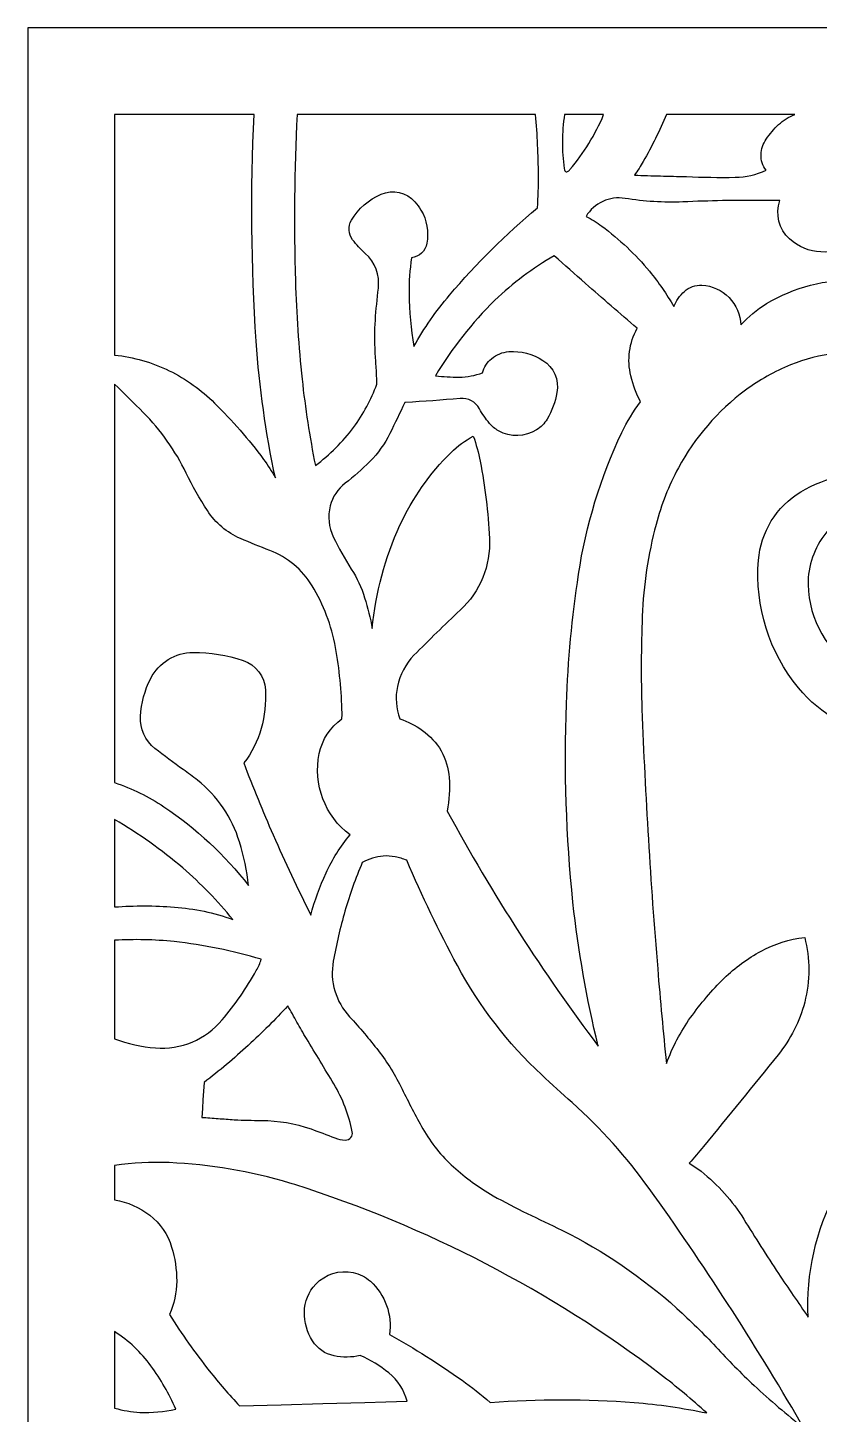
# Model space of a CAD drawing. Header units: centimetres. Extents: x -27 to -21.5, y -9 to 9.
# Drawn here: x -27 to -24.14, y 3.99 to 9 of the extents above; entities that cross this region are included whole.
import ezdxf

# ---------------------------------------------------------------- set-up
doc = ezdxf.new("R2010")
doc.units = ezdxf.units.CM
doc.header["$MEASUREMENT"] = 0
doc.layers.add('layer 1', color=7, linetype='Continuous')

msp = doc.modelspace()

# ---------------------------------------------------------------- linework, layer by layer
at = {"layer": 'layer 1', "color": 250}
for points, knots in [([(-26.99913, 9.00077), (-26.99913, 9.00077), (-21.45702, 9.00077), (-21.45702, 9.00077), (-21.45702, 9.00077), (-21.45702, 9.00077), (-21.45702, -9.00021), (-21.45702, -9.00021), (-21.45702, -9.00021), (-21.45702, -9.00021), (-26.99913, -9.00021), (-26.99913, -9.00021), (-26.99913, -9.00021), (-26.99913, -9.00021), (-26.99913, 9.00077), (-26.99913, 9.00077), (-26.99913, 9.00077), (-26.99913, 9.00077), (-26.99913, 9.00077), (-26.99913, 9.00077)], [0, 0, 0, 0, 0.1666667, 0.1666667, 0.1666667, 0.1666667, 0.3333333, 0.3333333, 0.3333333, 0.3333333, 0.5, 0.5, 0.5, 0.5, 0.6666667, 0.6666667, 0.6666667, 0.6666667, 1, 1, 1, 1]), ([(-26.68523, 7.81839), (-26.68523, 7.81839), (-26.68523, 8.68687), (-26.68523, 8.68687), (-26.68523, 8.68687), (-26.68523, 8.68687), (-26.18107, 8.68687), (-26.18107, 8.68687), (-26.18107, 8.68687), (-26.19463, 8.41402), (-26.19217, 8.14065), (-26.17369, 7.86809), (-26.17369, 7.86809), (-26.16244, 7.7021), (-26.13929, 7.53715), (-26.10441, 7.37447), (-26.10441, 7.37447), (-26.11709, 7.39782), (-26.13143, 7.42022), (-26.14732, 7.44151), (-26.14732, 7.44151), (-26.20109, 7.51357), (-26.26012, 7.58155), (-26.32393, 7.64491), (-26.32393, 7.64491), (-26.37185, 7.69249), (-26.42715, 7.73197), (-26.48773, 7.76181), (-26.48773, 7.76181), (-26.54994, 7.79161), (-26.61668, 7.81073), (-26.68523, 7.81839)], [0, 0, 0, 0, 0.1111111, 0.1111111, 0.1111111, 0.1111111, 0.2222222, 0.2222222, 0.2222222, 0.2222222, 0.3333333, 0.3333333, 0.3333333, 0.3333333, 0.4444444, 0.4444444, 0.4444444, 0.4444444, 0.5555556, 0.5555556, 0.5555556, 0.5555556, 0.6666667, 0.6666667, 0.6666667, 0.6666667, 0.7777778, 0.7777778, 0.7777778, 0.7777778, 1, 1, 1, 1]), ([(-26.0262, 8.68687), (-26.0262, 8.68687), (-25.16446, 8.68687), (-25.16446, 8.68687), (-25.16446, 8.68687), (-25.15817, 8.61402), (-25.15469, 8.54095), (-25.15405, 8.46782), (-25.15405, 8.46782), (-25.15392, 8.42853), (-25.15508, 8.38924), (-25.15752, 8.35002), (-25.15752, 8.35002), (-25.27197, 8.25397), (-25.37824, 8.14862), (-25.47528, 8.035), (-25.47528, 8.035), (-25.52435, 7.97755), (-25.56761, 7.91541), (-25.60446, 7.84946), (-25.60446, 7.84946), (-25.61516, 7.91231), (-25.62095, 7.97591), (-25.62179, 8.03967), (-25.62179, 8.03967), (-25.62196, 8.08305), (-25.61906, 8.1264), (-25.61312, 8.16937), (-25.61312, 8.16937), (-25.58505, 8.17284), (-25.56249, 8.1941), (-25.55741, 8.22192), (-25.55741, 8.22192), (-25.54984, 8.26328), (-25.55733, 8.30597), (-25.57853, 8.34227), (-25.57853, 8.34227), (-25.58474, 8.3529), (-25.59203, 8.36286), (-25.60028, 8.372), (-25.60028, 8.372), (-25.63112, 8.40613), (-25.68009, 8.41709), (-25.72251, 8.39929), (-25.72251, 8.39929), (-25.76759, 8.38038), (-25.8053, 8.34736), (-25.82998, 8.30516), (-25.82998, 8.30516), (-25.84293, 8.28299), (-25.84116, 8.25521), (-25.82548, 8.23488), (-25.82548, 8.23488), (-25.81174, 8.21708), (-25.79644, 8.20056), (-25.77972, 8.18553), (-25.77972, 8.18553), (-25.74449, 8.15384), (-25.72687, 8.10695), (-25.73248, 8.0599), (-25.73248, 8.0599), (-25.73705, 8.02159), (-25.74066, 7.98318), (-25.74331, 7.94469), (-25.74331, 7.94469), (-25.74597, 7.90617), (-25.74617, 7.86752), (-25.7439, 7.82898), (-25.7439, 7.82898), (-25.74276, 7.80967), (-25.74154, 7.79036), (-25.74023, 7.77106), (-25.74023, 7.77106), (-25.73893, 7.75176), (-25.73818, 7.73241), (-25.73798, 7.71307), (-25.73798, 7.71307), (-25.7586, 7.65739), (-25.7869, 7.60484), (-25.82202, 7.55697), (-25.82202, 7.55697), (-25.86137, 7.50472), (-25.90786, 7.45822), (-25.96012, 7.41888), (-25.96012, 7.41888), (-25.98055, 7.52221), (-25.99658, 7.62637), (-26.00816, 7.73106), (-26.00816, 7.73106), (-26.02031, 7.84883), (-26.02833, 7.96701), (-26.03218, 8.08535), (-26.03218, 8.08535), (-26.03791, 8.28585), (-26.03591, 8.48652), (-26.0262, 8.68687), (-26.0262, 8.68687), (-26.0262, 8.68687), (-26.0262, 8.68687), (-26.0262, 8.68687)], [0, 0, 0, 0, 0.0384615, 0.0384615, 0.0384615, 0.0384615, 0.0769231, 0.0769231, 0.0769231, 0.0769231, 0.1153846, 0.1153846, 0.1153846, 0.1153846, 0.1538462, 0.1538462, 0.1538462, 0.1538462, 0.1923077, 0.1923077, 0.1923077, 0.1923077, 0.2307692, 0.2307692, 0.2307692, 0.2307692, 0.2692308, 0.2692308, 0.2692308, 0.2692308, 0.3076923, 0.3076923, 0.3076923, 0.3076923, 0.3461538, 0.3461538, 0.3461538, 0.3461538, 0.3846154, 0.3846154, 0.3846154, 0.3846154, 0.4230769, 0.4230769, 0.4230769, 0.4230769, 0.4615385, 0.4615385, 0.4615385, 0.4615385, 0.5, 0.5, 0.5, 0.5, 0.5384615, 0.5384615, 0.5384615, 0.5384615, 0.5769231, 0.5769231, 0.5769231, 0.5769231, 0.6153846, 0.6153846, 0.6153846, 0.6153846, 0.6538462, 0.6538462, 0.6538462, 0.6538462, 0.6923077, 0.6923077, 0.6923077, 0.6923077, 0.7307692, 0.7307692, 0.7307692, 0.7307692, 0.7692308, 0.7692308, 0.7692308, 0.7692308, 0.8076923, 0.8076923, 0.8076923, 0.8076923, 0.8461538, 0.8461538, 0.8461538, 0.8461538, 0.8846154, 0.8846154, 0.8846154, 0.8846154, 0.9230769, 0.9230769, 0.9230769, 0.9230769, 1, 1, 1, 1]), ([(-25.06008, 8.68687), (-25.06008, 8.68687), (-24.91866, 8.68687), (-24.91866, 8.68687), (-24.91866, 8.68687), (-24.94877, 8.61479), (-24.98991, 8.54781), (-25.04057, 8.48834), (-25.04057, 8.48834), (-25.04306, 8.48543), (-25.04603, 8.48296), (-25.04935, 8.48104), (-25.04935, 8.48104), (-25.05091, 8.48013), (-25.05277, 8.47991), (-25.05449, 8.48044), (-25.05449, 8.48044), (-25.05622, 8.48097), (-25.05765, 8.48219), (-25.05844, 8.48382), (-25.05844, 8.48382), (-25.05971, 8.48642), (-25.06056, 8.48922), (-25.06097, 8.49209), (-25.06097, 8.49209), (-25.07023, 8.5567), (-25.06993, 8.62235), (-25.06008, 8.68687)], [0, 0, 0, 0, 0.125, 0.125, 0.125, 0.125, 0.25, 0.25, 0.25, 0.25, 0.375, 0.375, 0.375, 0.375, 0.5, 0.5, 0.5, 0.5, 0.625, 0.625, 0.625, 0.625, 0.75, 0.75, 0.75, 0.75, 1, 1, 1, 1]), ([(-22.66754, 8.68687), (-22.66754, 8.68687), (-22.26974, 8.68687), (-22.26974, 8.68687), (-22.26974, 8.68687), (-22.27521, 8.67559), (-22.28093, 8.66444), (-22.28688, 8.6534), (-22.28688, 8.6534), (-22.34476, 8.54613), (-22.40721, 8.44136), (-22.47405, 8.33942), (-22.47405, 8.33942), (-22.50594, 8.29077), (-22.54611, 8.24806), (-22.59271, 8.21324), (-22.59271, 8.21324), (-22.60886, 8.20117), (-22.62648, 8.19122), (-22.64515, 8.18362), (-22.64515, 8.18362), (-22.69046, 8.19727), (-22.73815, 8.20097), (-22.78502, 8.19446), (-22.78502, 8.19446), (-22.83458, 8.18758), (-22.87685, 8.15524), (-22.89642, 8.1092), (-22.89642, 8.1092), (-22.9307, 8.02857), (-22.92809, 7.93707), (-22.88922, 7.85855), (-22.88922, 7.85855), (-22.86948, 7.81869), (-22.83621, 7.78719), (-22.79532, 7.76969), (-22.79532, 7.76969), (-22.75134, 7.75084), (-22.70257, 7.74631), (-22.65588, 7.75675), (-22.65588, 7.75675), (-22.63889, 7.76054), (-22.62222, 7.76565), (-22.60603, 7.77203), (-22.60603, 7.77203), (-22.55388, 7.79257), (-22.52022, 7.84353), (-22.52189, 7.89955), (-22.52189, 7.89955), (-22.52288, 7.93353), (-22.52382, 7.96751), (-22.52468, 8.00149), (-22.52468, 8.00149), (-22.52527, 8.02442), (-22.52754, 8.04727), (-22.53146, 8.06987), (-22.53146, 8.06987), (-22.47249, 8.14973), (-22.41025, 8.22714), (-22.34491, 8.30188), (-22.34491, 8.30188), (-22.31714, 8.33316), (-22.28832, 8.36351), (-22.25851, 8.39286), (-22.25851, 8.39286), (-22.29677, 8.29927), (-22.32939, 8.20349), (-22.35621, 8.10601), (-22.35621, 8.10601), (-22.38311, 8.00822), (-22.39757, 7.90745), (-22.39924, 7.80604), (-22.39924, 7.80604), (-22.39967, 7.7802), (-22.39824, 7.75436), (-22.39497, 7.72872), (-22.39497, 7.72872), (-22.43633, 7.71342), (-22.47213, 7.68609), (-22.49778, 7.65023), (-22.49778, 7.65023), (-22.5235, 7.61427), (-22.53712, 7.57109), (-22.53667, 7.52687), (-22.53667, 7.52687), (-22.5361, 7.47065), (-22.51703, 7.41622), (-22.48237, 7.37195), (-22.48237, 7.37195), (-22.44675, 7.32647), (-22.39188, 7.30036), (-22.33412, 7.30145), (-22.33412, 7.30145), (-22.29868, 7.30211), (-22.26372, 7.30971), (-22.23121, 7.32383), (-22.23121, 7.32383), (-22.18499, 7.3446), (-22.14671, 7.37968), (-22.12203, 7.42393), (-22.12203, 7.42393), (-22.09126, 7.47904), (-22.07991, 7.54286), (-22.08983, 7.60519), (-22.08983, 7.60519), (-22.09784, 7.65547), (-22.13947, 7.69352), (-22.19027, 7.69688), (-22.19027, 7.69688), (-22.20506, 7.71267), (-22.21692, 7.73099), (-22.22526, 7.75096), (-22.22526, 7.75096), (-22.25134, 7.81331), (-22.25859, 7.88196), (-22.24615, 7.94839), (-22.24615, 7.94839), (-22.23645, 8.0002), (-22.22712, 8.05207), (-22.21815, 8.104), (-22.21815, 8.104), (-22.20919, 8.15594), (-22.20076, 8.20797), (-22.19287, 8.26008), (-22.19287, 8.26008), (-22.1872, 8.29751), (-22.18004, 8.3347), (-22.1714, 8.37156), (-22.1714, 8.37156), (-22.16275, 8.40848), (-22.15079, 8.44455), (-22.13568, 8.47932), (-22.13568, 8.47932), (-22.11474, 8.38372), (-22.0935, 8.28819), (-22.07194, 8.19273), (-22.07194, 8.19273), (-22.0485, 8.08876), (-22.02471, 7.98486), (-22.00058, 7.88105), (-22.00058, 7.88105), (-22.02549, 7.86528), (-22.04236, 7.83953), (-22.04685, 7.81039), (-22.04685, 7.81039), (-22.05461, 7.75997), (-22.04392, 7.70848), (-22.01671, 7.66533), (-22.01671, 7.66533), (-22.00518, 7.64704), (-21.99124, 7.6304), (-21.97526, 7.61584), (-21.97526, 7.61584), (-21.93541, 7.57956), (-21.87756, 7.57117), (-21.82908, 7.5947), (-21.82908, 7.5947), (-21.80808, 7.60489), (-21.78853, 7.6178), (-21.77091, 7.6331), (-21.77091, 7.6331), (-21.77091, 7.6331), (-21.77091, 7.35682), (-21.77091, 7.35682), (-21.77091, 7.35682), (-21.84841, 7.34194), (-21.924, 7.31848), (-21.9963, 7.28686), (-21.9963, 7.28686), (-22.13231, 7.22737), (-22.25922, 7.14903), (-22.37334, 7.0541), (-22.37334, 7.0541), (-22.45958, 6.98235), (-22.54086, 6.90485), (-22.61663, 6.82213), (-22.61663, 6.82213), (-22.68476, 6.74776), (-22.74792, 6.66902), (-22.80575, 6.58639), (-22.80575, 6.58639), (-22.92615, 6.40975), (-23.01637, 6.21441), (-23.07276, 6.00821), (-23.07276, 6.00821), (-23.12885, 5.80314), (-23.1691, 5.59409), (-23.19317, 5.38285), (-23.19317, 5.38285), (-23.22332, 5.11828), (-23.23604, 4.85206), (-23.23123, 4.58582), (-23.23123, 4.58582), (-23.22651, 4.32422), (-23.21871, 4.06268), (-23.20784, 3.80127), (-23.20784, 3.80127), (-23.20008, 3.61455), (-23.19677, 3.42766), (-23.19789, 3.24078), (-23.19789, 3.24078), (-23.19902, 3.05375), (-23.21197, 2.86696), (-23.23664, 2.68155), (-23.23664, 2.68155), (-23.28391, 2.3437), (-23.37218, 2.01278), (-23.49945, 1.69626), (-23.49945, 1.69626), (-23.49065, 1.81768), (-23.48887, 1.93948), (-23.49415, 2.06109), (-23.49415, 2.06109), (-23.50797, 2.38008), (-23.54855, 2.6973), (-23.61549, 3.00949), (-23.61549, 3.00949), (-23.67005, 3.26401), (-23.75412, 3.51124), (-23.86603, 3.74626), (-23.86603, 3.74626), (-23.91156, 3.84188), (-23.96583, 3.93306), (-24.02817, 4.01867), (-24.02817, 4.01867), (-23.96562, 4.08578), (-23.9131, 4.16154), (-23.87222, 4.24367), (-23.87222, 4.24367), (-23.78625, 4.41642), (-23.73484, 4.60421), (-23.72087, 4.79667), (-23.72087, 4.79667), (-23.71001, 4.94631), (-23.71173, 5.09658), (-23.72602, 5.24594), (-23.72602, 5.24594), (-23.86739, 5.11594), (-23.98616, 4.96343), (-24.07758, 4.79453), (-24.07758, 4.79453), (-24.15258, 4.65594), (-24.18791, 4.49943), (-24.17969, 4.34205), (-24.17969, 4.34205), (-24.19745, 4.36848), (-24.21539, 4.39479), (-24.23349, 4.42099), (-24.23349, 4.42099), (-24.25162, 4.44723), (-24.26952, 4.47362), (-24.28721, 4.50015), (-24.28721, 4.50015), (-24.32968, 4.5649), (-24.37134, 4.63018), (-24.41215, 4.69598), (-24.41215, 4.69598), (-24.45327, 4.76228), (-24.50552, 4.82097), (-24.56662, 4.86948), (-24.56662, 4.86948), (-24.5802, 4.88027), (-24.59461, 4.88998), (-24.60972, 4.89853), (-24.60972, 4.89853), (-24.59205, 4.91828), (-24.57481, 4.93841), (-24.558, 4.9589), (-24.558, 4.9589), (-24.4677, 5.06898), (-24.37786, 5.17943), (-24.28847, 5.29026), (-24.28847, 5.29026), (-24.24342, 5.34613), (-24.21067, 5.41085), (-24.19237, 5.48026), (-24.19237, 5.48026), (-24.17291, 5.55706), (-24.17291, 5.63746), (-24.19237, 5.71426), (-24.19237, 5.71426), (-24.24765, 5.70806), (-24.30121, 5.69127), (-24.35014, 5.6648), (-24.35014, 5.6648), (-24.39885, 5.63845), (-24.44365, 5.60546), (-24.48328, 5.56677), (-24.48328, 5.56677), (-24.528, 5.52312), (-24.56868, 5.47553), (-24.60484, 5.42455), (-24.60484, 5.42455), (-24.64109, 5.37346), (-24.67036, 5.31778), (-24.6919, 5.25895), (-24.6919, 5.25895), (-24.70361, 5.37266), (-24.71415, 5.48648), (-24.72352, 5.6004), (-24.72352, 5.6004), (-24.74933, 5.9129), (-24.76836, 6.22593), (-24.78059, 6.53924), (-24.78059, 6.53924), (-24.78387, 6.65107), (-24.78341, 6.76298), (-24.7792, 6.87477), (-24.7792, 6.87477), (-24.77499, 6.98687), (-24.7583, 7.09817), (-24.72946, 7.20658), (-24.72946, 7.20658), (-24.71062, 7.27742), (-24.68352, 7.34582), (-24.64874, 7.41035), (-24.64874, 7.41035), (-24.58932, 7.52052), (-24.5066, 7.61648), (-24.40639, 7.69149), (-24.40639, 7.69149), (-24.35607, 7.72851), (-24.30139, 7.75922), (-24.2436, 7.78292), (-24.2436, 7.78292), (-24.03227, 7.86968), (-23.78962, 7.82636), (-23.62116, 7.67207), (-23.62116, 7.67207), (-23.56304, 7.61719), (-23.518, 7.5499), (-23.48941, 7.47525), (-23.48941, 7.47525), (-23.4211, 7.29692), (-23.40553, 7.1026), (-23.44452, 6.91566), (-23.44452, 6.91566), (-23.46427, 6.82098), (-23.52271, 6.7388), (-23.60562, 6.68901), (-23.60562, 6.68901), (-23.6875, 6.63984), (-23.78407, 6.62088), (-23.87847, 6.6354), (-23.87847, 6.6354), (-23.92179, 6.64206), (-23.96349, 6.65685), (-24.00134, 6.67898), (-24.00134, 6.67898), (-24.1102, 6.74459), (-24.17767, 6.86172), (-24.17994, 6.98881), (-24.17994, 6.98881), (-24.18114, 7.05656), (-24.15839, 7.12261), (-24.11576, 7.17528), (-24.11576, 7.17528), (-24.07209, 7.22922), (-24.0054, 7.25932), (-23.93606, 7.25643), (-23.93606, 7.25643), (-23.86607, 7.25352), (-23.80241, 7.21486), (-23.76749, 7.15414), (-23.76749, 7.15414), (-23.74158, 7.10908), (-23.73003, 7.05716), (-23.73437, 7.00537), (-23.73437, 7.00537), (-23.73878, 6.95277), (-23.76385, 6.90403), (-23.80405, 6.86983), (-23.80405, 6.86983), (-23.82676, 6.8505), (-23.8599, 6.84961), (-23.88364, 6.86765), (-23.88364, 6.86765), (-23.90585, 6.88453), (-23.91923, 6.91058), (-23.92003, 6.93847), (-23.92003, 6.93847), (-23.92065, 6.96008), (-23.92082, 6.98169), (-23.92053, 7.00331), (-23.92053, 7.00331), (-23.92028, 7.02355), (-23.93625, 7.04026), (-23.95648, 7.04086), (-23.95648, 7.04086), (-23.98037, 7.0416), (-24.00428, 7.04167), (-24.02818, 7.04108), (-24.02818, 7.04108), (-24.0446, 7.04067), (-24.05797, 7.02778), (-24.05894, 7.01138), (-24.05894, 7.01138), (-24.06074, 6.98146), (-24.05905, 6.95145), (-24.05389, 6.92193), (-24.05389, 6.92193), (-24.04871, 6.89219), (-24.03745, 6.86385), (-24.02079, 6.83867), (-24.02079, 6.83867), (-23.99284, 6.79647), (-23.95327, 6.76329), (-23.90682, 6.74316), (-23.90682, 6.74316), (-23.85877, 6.72234), (-23.80375, 6.72545), (-23.75837, 6.7516), (-23.75837, 6.7516), (-23.65345, 6.81206), (-23.59305, 6.92769), (-23.60355, 7.04833), (-23.60355, 7.04833), (-23.61144, 7.1393), (-23.64745, 7.22551), (-23.70663, 7.29505), (-23.70663, 7.29505), (-23.75536, 7.3523), (-23.82459, 7.38807), (-23.89948, 7.39465), (-23.89948, 7.39465), (-24.00677, 7.40409), (-24.11423, 7.37932), (-24.20654, 7.32384), (-24.20654, 7.32384), (-24.29449, 7.27097), (-24.35148, 7.17897), (-24.35954, 7.07666), (-24.35954, 7.07666), (-24.37269, 6.90997), (-24.32086, 6.74476), (-24.21476, 6.61552), (-24.21476, 6.61552), (-24.13525, 6.51867), (-24.02175, 6.45598), (-23.89742, 6.44031), (-23.89742, 6.44031), (-23.74188, 6.42072), (-23.58454, 6.45704), (-23.45337, 6.54289), (-23.45337, 6.54289), (-23.33751, 6.61874), (-23.26163, 6.74229), (-23.2465, 6.87994), (-23.2465, 6.87994), (-23.22807, 7.04735), (-23.23081, 7.21637), (-23.25468, 7.38309), (-23.25468, 7.38309), (-23.26913, 7.48403), (-23.30094, 7.58167), (-23.34874, 7.67174), (-23.34874, 7.67174), (-23.42178, 7.80943), (-23.53345, 7.92269), (-23.67013, 7.99761), (-23.67013, 7.99761), (-23.77162, 8.05227), (-23.88409, 8.08331), (-23.99924, 8.08841), (-23.99924, 8.08841), (-24.11546, 8.09356), (-24.23053, 8.06418), (-24.33003, 8.00393), (-24.33003, 8.00393), (-24.36463, 7.98298), (-24.39599, 7.95712), (-24.42314, 7.92713), (-24.42314, 7.92713), (-24.42481, 7.96421), (-24.43993, 7.99939), (-24.46571, 8.0261), (-24.46571, 8.0261), (-24.49155, 8.05287), (-24.52655, 8.06886), (-24.5637, 8.07085), (-24.5637, 8.07085), (-24.58697, 8.0721), (-24.60975, 8.06401), (-24.627, 8.04835), (-24.627, 8.04835), (-24.6438, 8.0331), (-24.65691, 8.01425), (-24.66535, 7.99319), (-24.66535, 7.99319), (-24.69097, 8.0382), (-24.72041, 8.0809), (-24.75336, 8.12086), (-24.75336, 8.12086), (-24.8038, 8.18195), (-24.86148, 8.23666), (-24.92514, 8.28382), (-24.92514, 8.28382), (-24.93425, 8.29036), (-24.94353, 8.29665), (-24.95299, 8.30266), (-24.95299, 8.30266), (-24.96245, 8.30869), (-24.97226, 8.31415), (-24.98237, 8.31902), (-24.98237, 8.31902), (-24.95326, 8.36762), (-24.89734, 8.39347), (-24.84146, 8.38423), (-24.84146, 8.38423), (-24.77236, 8.37279), (-24.70228, 8.36853), (-24.63231, 8.37151), (-24.63231, 8.37151), (-24.58463, 8.37354), (-24.53693, 8.37513), (-24.48922, 8.37628), (-24.48922, 8.37628), (-24.45473, 8.3769), (-24.42022, 8.37705), (-24.38572, 8.37674), (-24.38572, 8.37674), (-24.35122, 8.37643), (-24.31673, 8.37628), (-24.28223, 8.37628), (-24.28223, 8.37628), (-24.29921, 8.32716), (-24.28534, 8.2727), (-24.24687, 8.23776), (-24.24687, 8.23776), (-24.18293, 8.17971), (-24.08715, 8.17441), (-24.01729, 8.2252), (-24.01729, 8.2252), (-23.95921, 8.26741), (-23.9206, 8.3312), (-23.91018, 8.40225), (-23.91018, 8.40225), (-23.89968, 8.47391), (-23.92159, 8.54649), (-23.97002, 8.60033), (-23.97002, 8.60033), (-23.99208, 8.62486), (-24.01802, 8.64555), (-24.04683, 8.66159), (-24.04683, 8.66159), (-24.06583, 8.67214), (-24.08591, 8.68062), (-24.10672, 8.68687), (-24.10672, 8.68687), (-24.10672, 8.68687), (-22.96735, 8.68687), (-22.96735, 8.68687), (-22.96735, 8.68687), (-22.96746, 8.64714), (-22.9605, 8.60771), (-22.94677, 8.57043), (-22.94677, 8.57043), (-22.93221, 8.5309), (-22.89816, 8.50181), (-22.85684, 8.49365), (-22.85684, 8.49365), (-22.81024, 8.48444), (-22.76194, 8.49113), (-22.71961, 8.51265), (-22.71961, 8.51265), (-22.67441, 8.53564), (-22.64819, 8.58416), (-22.6538, 8.63455), (-22.6538, 8.63455), (-22.6558, 8.65257), (-22.66043, 8.67019), (-22.66754, 8.68687)], [0, 0, 0, 0, 0.0069444, 0.0069444, 0.0069444, 0.0069444, 0.0138889, 0.0138889, 0.0138889, 0.0138889, 0.0208333, 0.0208333, 0.0208333, 0.0208333, 0.0277778, 0.0277778, 0.0277778, 0.0277778, 0.0347222, 0.0347222, 0.0347222, 0.0347222, 0.0416667, 0.0416667, 0.0416667, 0.0416667, 0.0486111, 0.0486111, 0.0486111, 0.0486111, 0.0555556, 0.0555556, 0.0555556, 0.0555556, 0.0625, 0.0625, 0.0625, 0.0625, 0.0694444, 0.0694444, 0.0694444, 0.0694444, 0.0763889, 0.0763889, 0.0763889, 0.0763889, 0.0833333, 0.0833333, 0.0833333, 0.0833333, 0.0902778, 0.0902778, 0.0902778, 0.0902778, 0.0972222, 0.0972222, 0.0972222, 0.0972222, 0.1041667, 0.1041667, 0.1041667, 0.1041667, 0.1111111, 0.1111111, 0.1111111, 0.1111111, 0.1180556, 0.1180556, 0.1180556, 0.1180556, 0.125, 0.125, 0.125, 0.125, 0.1319444, 0.1319444, 0.1319444, 0.1319444, 0.1388889, 0.1388889, 0.1388889, 0.1388889, 0.1458333, 0.1458333, 0.1458333, 0.1458333, 0.1527778, 0.1527778, 0.1527778, 0.1527778, 0.1597222, 0.1597222, 0.1597222, 0.1597222, 0.1666667, 0.1666667, 0.1666667, 0.1666667, 0.1736111, 0.1736111, 0.1736111, 0.1736111, 0.1805556, 0.1805556, 0.1805556, 0.1805556, 0.1875, 0.1875, 0.1875, 0.1875, 0.1944444, 0.1944444, 0.1944444, 0.1944444, 0.2013889, 0.2013889, 0.2013889, 0.2013889, 0.2083333, 0.2083333, 0.2083333, 0.2083333, 0.2152778, 0.2152778, 0.2152778, 0.2152778, 0.2222222, 0.2222222, 0.2222222, 0.2222222, 0.2291667, 0.2291667, 0.2291667, 0.2291667, 0.2361111, 0.2361111, 0.2361111, 0.2361111, 0.2430556, 0.2430556, 0.2430556, 0.2430556, 0.25, 0.25, 0.25, 0.25, 0.2569444, 0.2569444, 0.2569444, 0.2569444, 0.2638889, 0.2638889, 0.2638889, 0.2638889, 0.2708333, 0.2708333, 0.2708333, 0.2708333, 0.2777778, 0.2777778, 0.2777778, 0.2777778, 0.2847222, 0.2847222, 0.2847222, 0.2847222, 0.2916667, 0.2916667, 0.2916667, 0.2916667, 0.2986111, 0.2986111, 0.2986111, 0.2986111, 0.3055556, 0.3055556, 0.3055556, 0.3055556, 0.3125, 0.3125, 0.3125, 0.3125, 0.3194444, 0.3194444, 0.3194444, 0.3194444, 0.3263889, 0.3263889, 0.3263889, 0.3263889, 0.3333333, 0.3333333, 0.3333333, 0.3333333, 0.3402778, 0.3402778, 0.3402778, 0.3402778, 0.3472222, 0.3472222, 0.3472222, 0.3472222, 0.3541667, 0.3541667, 0.3541667, 0.3541667, 0.3611111, 0.3611111, 0.3611111, 0.3611111, 0.3680556, 0.3680556, 0.3680556, 0.3680556, 0.375, 0.375, 0.375, 0.375, 0.3819444, 0.3819444, 0.3819444, 0.3819444, 0.3888889, 0.3888889, 0.3888889, 0.3888889, 0.3958333, 0.3958333, 0.3958333, 0.3958333, 0.4027778, 0.4027778, 0.4027778, 0.4027778, 0.4097222, 0.4097222, 0.4097222, 0.4097222, 0.4166667, 0.4166667, 0.4166667, 0.4166667, 0.4236111, 0.4236111, 0.4236111, 0.4236111, 0.4305556, 0.4305556, 0.4305556, 0.4305556, 0.4375, 0.4375, 0.4375, 0.4375, 0.4444444, 0.4444444, 0.4444444, 0.4444444, 0.4513889, 0.4513889, 0.4513889, 0.4513889, 0.4583333, 0.4583333, 0.4583333, 0.4583333, 0.4652778, 0.4652778, 0.4652778, 0.4652778, 0.4722222, 0.4722222, 0.4722222, 0.4722222, 0.4791667, 0.4791667, 0.4791667, 0.4791667, 0.4861111, 0.4861111, 0.4861111, 0.4861111, 0.4930556, 0.4930556, 0.4930556, 0.4930556, 0.5, 0.5, 0.5, 0.5, 0.5069444, 0.5069444, 0.5069444, 0.5069444, 0.5138889, 0.5138889, 0.5138889, 0.5138889, 0.5208333, 0.5208333, 0.5208333, 0.5208333, 0.5277778, 0.5277778, 0.5277778, 0.5277778, 0.5347222, 0.5347222, 0.5347222, 0.5347222, 0.5416667, 0.5416667, 0.5416667, 0.5416667, 0.5486111, 0.5486111, 0.5486111, 0.5486111, 0.5555556, 0.5555556, 0.5555556, 0.5555556, 0.5625, 0.5625, 0.5625, 0.5625, 0.5694444, 0.5694444, 0.5694444, 0.5694444, 0.5763889, 0.5763889, 0.5763889, 0.5763889, 0.5833333, 0.5833333, 0.5833333, 0.5833333, 0.5902778, 0.5902778, 0.5902778, 0.5902778, 0.5972222, 0.5972222, 0.5972222, 0.5972222, 0.6041667, 0.6041667, 0.6041667, 0.6041667, 0.6111111, 0.6111111, 0.6111111, 0.6111111, 0.6180556, 0.6180556, 0.6180556, 0.6180556, 0.625, 0.625, 0.625, 0.625, 0.6319444, 0.6319444, 0.6319444, 0.6319444, 0.6388889, 0.6388889, 0.6388889, 0.6388889, 0.6458333, 0.6458333, 0.6458333, 0.6458333, 0.6527778, 0.6527778, 0.6527778, 0.6527778, 0.6597222, 0.6597222, 0.6597222, 0.6597222, 0.6666667, 0.6666667, 0.6666667, 0.6666667, 0.6736111, 0.6736111, 0.6736111, 0.6736111, 0.6805556, 0.6805556, 0.6805556, 0.6805556, 0.6875, 0.6875, 0.6875, 0.6875, 0.6944444, 0.6944444, 0.6944444, 0.6944444, 0.7013889, 0.7013889, 0.7013889, 0.7013889, 0.7083333, 0.7083333, 0.7083333, 0.7083333, 0.7152778, 0.7152778, 0.7152778, 0.7152778, 0.7222222, 0.7222222, 0.7222222, 0.7222222, 0.7291667, 0.7291667, 0.7291667, 0.7291667, 0.7361111, 0.7361111, 0.7361111, 0.7361111, 0.7430556, 0.7430556, 0.7430556, 0.7430556, 0.75, 0.75, 0.75, 0.75, 0.7569444, 0.7569444, 0.7569444, 0.7569444, 0.7638889, 0.7638889, 0.7638889, 0.7638889, 0.7708333, 0.7708333, 0.7708333, 0.7708333, 0.7777778, 0.7777778, 0.7777778, 0.7777778, 0.7847222, 0.7847222, 0.7847222, 0.7847222, 0.7916667, 0.7916667, 0.7916667, 0.7916667, 0.7986111, 0.7986111, 0.7986111, 0.7986111, 0.8055556, 0.8055556, 0.8055556, 0.8055556, 0.8125, 0.8125, 0.8125, 0.8125, 0.8194444, 0.8194444, 0.8194444, 0.8194444, 0.8263889, 0.8263889, 0.8263889, 0.8263889, 0.8333333, 0.8333333, 0.8333333, 0.8333333, 0.8402778, 0.8402778, 0.8402778, 0.8402778, 0.8472222, 0.8472222, 0.8472222, 0.8472222, 0.8541667, 0.8541667, 0.8541667, 0.8541667, 0.8611111, 0.8611111, 0.8611111, 0.8611111, 0.8680556, 0.8680556, 0.8680556, 0.8680556, 0.875, 0.875, 0.875, 0.875, 0.8819444, 0.8819444, 0.8819444, 0.8819444, 0.8888889, 0.8888889, 0.8888889, 0.8888889, 0.8958333, 0.8958333, 0.8958333, 0.8958333, 0.9027778, 0.9027778, 0.9027778, 0.9027778, 0.9097222, 0.9097222, 0.9097222, 0.9097222, 0.9166667, 0.9166667, 0.9166667, 0.9166667, 0.9236111, 0.9236111, 0.9236111, 0.9236111, 0.9305556, 0.9305556, 0.9305556, 0.9305556, 0.9375, 0.9375, 0.9375, 0.9375, 0.9444444, 0.9444444, 0.9444444, 0.9444444, 0.9513889, 0.9513889, 0.9513889, 0.9513889, 0.9583333, 0.9583333, 0.9583333, 0.9583333, 0.9652778, 0.9652778, 0.9652778, 0.9652778, 0.9722222, 0.9722222, 0.9722222, 0.9722222, 0.9791667, 0.9791667, 0.9791667, 0.9791667, 0.9861111, 0.9861111, 0.9861111, 0.9861111, 1, 1, 1, 1]), ([(-24.69199, 8.68687), (-24.69199, 8.68687), (-24.22807, 8.68687), (-24.22807, 8.68687), (-24.22807, 8.68687), (-24.24972, 8.67866), (-24.26957, 8.66636), (-24.28654, 8.65061), (-24.28654, 8.65061), (-24.3034, 8.63496), (-24.31845, 8.61746), (-24.3314, 8.59844), (-24.3314, 8.59844), (-24.34274, 8.58181), (-24.34923, 8.56237), (-24.35016, 8.54226), (-24.35016, 8.54226), (-24.35111, 8.52189), (-24.34464, 8.50187), (-24.33195, 8.4859), (-24.33195, 8.4859), (-24.36689, 8.46939), (-24.40502, 8.46066), (-24.44366, 8.46031), (-24.44366, 8.46031), (-24.50244, 8.45978), (-24.56123, 8.46064), (-24.61997, 8.46287), (-24.61997, 8.46287), (-24.65122, 8.46376), (-24.68248, 8.46456), (-24.71374, 8.46524), (-24.71374, 8.46524), (-24.74491, 8.46593), (-24.77606, 8.46705), (-24.8072, 8.46862), (-24.8072, 8.46862), (-24.79598, 8.48449), (-24.78541, 8.50081), (-24.77553, 8.51756), (-24.77553, 8.51756), (-24.74443, 8.57233), (-24.71654, 8.62886), (-24.69199, 8.68687), (-24.69199, 8.68687), (-24.69199, 8.68687), (-24.69199, 8.68687), (-24.69199, 8.68687)], [0, 0, 0, 0, 0.0769231, 0.0769231, 0.0769231, 0.0769231, 0.1538462, 0.1538462, 0.1538462, 0.1538462, 0.2307692, 0.2307692, 0.2307692, 0.2307692, 0.3076923, 0.3076923, 0.3076923, 0.3076923, 0.3846154, 0.3846154, 0.3846154, 0.3846154, 0.4615385, 0.4615385, 0.4615385, 0.4615385, 0.5384615, 0.5384615, 0.5384615, 0.5384615, 0.6153846, 0.6153846, 0.6153846, 0.6153846, 0.6923077, 0.6923077, 0.6923077, 0.6923077, 0.7692308, 0.7692308, 0.7692308, 0.7692308, 0.8461538, 0.8461538, 0.8461538, 0.8461538, 1, 1, 1, 1]), ([(-25.09697, 8.17702), (-25.05973, 8.14353), (-25.02231, 8.11026), (-24.98469, 8.07719), (-24.98469, 8.07719), (-24.92263, 8.02274), (-24.86025, 7.96867), (-24.79754, 7.91497), (-24.79754, 7.91497), (-24.82639, 7.86236), (-24.83453, 7.80091), (-24.82034, 7.7426), (-24.82034, 7.7426), (-24.81242, 7.71002), (-24.80057, 7.67854), (-24.78506, 7.64882), (-24.78506, 7.64882), (-24.81182, 7.61475), (-24.83468, 7.5778), (-24.8532, 7.53864), (-24.8532, 7.53864), (-24.92998, 7.37631), (-24.9826, 7.20367), (-25.00941, 7.0261), (-25.00941, 7.0261), (-25.03282, 6.87102), (-25.04743, 6.71475), (-25.05317, 6.55801), (-25.05317, 6.55801), (-25.06193, 6.31879), (-25.05408, 6.07928), (-25.02966, 5.84114), (-25.02966, 5.84114), (-25.01056, 5.66627), (-24.98009, 5.49286), (-24.93844, 5.32195), (-24.93844, 5.32195), (-25.03808, 5.45425), (-25.13282, 5.59019), (-25.22245, 5.72946), (-25.22245, 5.72946), (-25.31495, 5.87331), (-25.40208, 6.02055), (-25.48367, 6.17085), (-25.48367, 6.17085), (-25.47627, 6.21066), (-25.47394, 6.25124), (-25.47673, 6.29164), (-25.47673, 6.29164), (-25.48149, 6.36029), (-25.51705, 6.42305), (-25.57351, 6.46239), (-25.57351, 6.46239), (-25.59862, 6.47988), (-25.62596, 6.49392), (-25.6548, 6.50415), (-25.6548, 6.50415), (-25.66844, 6.5416), (-25.67156, 6.5821), (-25.66383, 6.62121), (-25.66383, 6.62121), (-25.65489, 6.66357), (-25.63405, 6.70251), (-25.60378, 6.73345), (-25.60378, 6.73345), (-25.54935, 6.78906), (-25.49368, 6.84343), (-25.43679, 6.89653), (-25.43679, 6.89653), (-25.36516, 6.96338), (-25.32651, 7.05823), (-25.33107, 7.15611), (-25.33107, 7.15611), (-25.33542, 7.24957), (-25.34667, 7.34257), (-25.36476, 7.43437), (-25.36476, 7.43437), (-25.37081, 7.46511), (-25.37909, 7.49536), (-25.38954, 7.5249), (-25.38954, 7.5249), (-25.41911, 7.50951), (-25.4462, 7.48978), (-25.46991, 7.46634), (-25.46991, 7.46634), (-25.54669, 7.39044), (-25.60922, 7.30141), (-25.65456, 7.20343), (-25.65456, 7.20343), (-25.70819, 7.08523), (-25.74195, 6.95903), (-25.75449, 6.82984), (-25.75449, 6.82984), (-25.76166, 6.86745), (-25.77088, 6.90462), (-25.78212, 6.94122), (-25.78212, 6.94122), (-25.79341, 6.97796), (-25.80965, 7.01297), (-25.8304, 7.04532), (-25.8304, 7.04532), (-25.85434, 7.08263), (-25.876, 7.12135), (-25.89525, 7.16128), (-25.89525, 7.16128), (-25.91201, 7.19601), (-25.916, 7.23557), (-25.90653, 7.27295), (-25.90653, 7.27295), (-25.89823, 7.30568), (-25.8791, 7.33465), (-25.85227, 7.35514), (-25.85227, 7.35514), (-25.82077, 7.37921), (-25.79099, 7.40545), (-25.76317, 7.43369), (-25.76317, 7.43369), (-25.73394, 7.46334), (-25.70963, 7.49745), (-25.69113, 7.53475), (-25.69113, 7.53475), (-25.67276, 7.57182), (-25.65477, 7.60907), (-25.63718, 7.64651), (-25.63718, 7.64651), (-25.63615, 7.64664), (-25.63512, 7.64674), (-25.63409, 7.6468), (-25.63409, 7.6468), (-25.56834, 7.65062), (-25.50267, 7.65551), (-25.43708, 7.66146), (-25.43708, 7.66146), (-25.40847, 7.66406), (-25.38104, 7.64937), (-25.36732, 7.62412), (-25.36732, 7.62412), (-25.35715, 7.60539), (-25.34507, 7.58776), (-25.33126, 7.57151), (-25.33126, 7.57151), (-25.32199, 7.56059), (-25.31084, 7.55143), (-25.29832, 7.54446), (-25.29832, 7.54446), (-25.25523, 7.52045), (-25.20253, 7.52181), (-25.16077, 7.54807), (-25.16077, 7.54807), (-25.14543, 7.55784), (-25.13259, 7.57104), (-25.12325, 7.58664), (-25.12325, 7.58664), (-25.10552, 7.61626), (-25.09333, 7.64887), (-25.0873, 7.68286), (-25.0873, 7.68286), (-25.07925, 7.72829), (-25.09921, 7.77407), (-25.138, 7.79904), (-25.138, 7.79904), (-25.17446, 7.82252), (-25.21751, 7.83357), (-25.26077, 7.83054), (-25.26077, 7.83054), (-25.2839, 7.82892), (-25.30591, 7.82003), (-25.32367, 7.80512), (-25.32367, 7.80512), (-25.33939, 7.79188), (-25.35075, 7.77422), (-25.35628, 7.75443), (-25.35628, 7.75443), (-25.38322, 7.74413), (-25.41182, 7.73879), (-25.44067, 7.73866), (-25.44067, 7.73866), (-25.46931, 7.73854), (-25.49793, 7.74018), (-25.52638, 7.74358), (-25.52638, 7.74358), (-25.4665, 7.84308), (-25.39432, 7.93467), (-25.31159, 8.01615), (-25.31159, 8.01615), (-25.24684, 8.07828), (-25.17476, 8.13231), (-25.09697, 8.17703), (-25.09697, 8.17703), (-25.09697, 8.17703), (-25.09697, 8.17702), (-25.09697, 8.17702)], [0, 0, 0, 0, 0.0204082, 0.0204082, 0.0204082, 0.0204082, 0.0408163, 0.0408163, 0.0408163, 0.0408163, 0.0612245, 0.0612245, 0.0612245, 0.0612245, 0.0816327, 0.0816327, 0.0816327, 0.0816327, 0.1020408, 0.1020408, 0.1020408, 0.1020408, 0.122449, 0.122449, 0.122449, 0.122449, 0.1428571, 0.1428571, 0.1428571, 0.1428571, 0.1632653, 0.1632653, 0.1632653, 0.1632653, 0.1836735, 0.1836735, 0.1836735, 0.1836735, 0.2040816, 0.2040816, 0.2040816, 0.2040816, 0.2244898, 0.2244898, 0.2244898, 0.2244898, 0.244898, 0.244898, 0.244898, 0.244898, 0.2653061, 0.2653061, 0.2653061, 0.2653061, 0.2857143, 0.2857143, 0.2857143, 0.2857143, 0.3061224, 0.3061224, 0.3061224, 0.3061224, 0.3265306, 0.3265306, 0.3265306, 0.3265306, 0.3469388, 0.3469388, 0.3469388, 0.3469388, 0.3673469, 0.3673469, 0.3673469, 0.3673469, 0.3877551, 0.3877551, 0.3877551, 0.3877551, 0.4081633, 0.4081633, 0.4081633, 0.4081633, 0.4285714, 0.4285714, 0.4285714, 0.4285714, 0.4489796, 0.4489796, 0.4489796, 0.4489796, 0.4693878, 0.4693878, 0.4693878, 0.4693878, 0.4897959, 0.4897959, 0.4897959, 0.4897959, 0.5102041, 0.5102041, 0.5102041, 0.5102041, 0.5306122, 0.5306122, 0.5306122, 0.5306122, 0.5510204, 0.5510204, 0.5510204, 0.5510204, 0.5714286, 0.5714286, 0.5714286, 0.5714286, 0.5918367, 0.5918367, 0.5918367, 0.5918367, 0.6122449, 0.6122449, 0.6122449, 0.6122449, 0.6326531, 0.6326531, 0.6326531, 0.6326531, 0.6530612, 0.6530612, 0.6530612, 0.6530612, 0.6734694, 0.6734694, 0.6734694, 0.6734694, 0.6938776, 0.6938776, 0.6938776, 0.6938776, 0.7142857, 0.7142857, 0.7142857, 0.7142857, 0.7346939, 0.7346939, 0.7346939, 0.7346939, 0.755102, 0.755102, 0.755102, 0.755102, 0.7755102, 0.7755102, 0.7755102, 0.7755102, 0.7959184, 0.7959184, 0.7959184, 0.7959184, 0.8163265, 0.8163265, 0.8163265, 0.8163265, 0.8367347, 0.8367347, 0.8367347, 0.8367347, 0.8571429, 0.8571429, 0.8571429, 0.8571429, 0.877551, 0.877551, 0.877551, 0.877551, 0.8979592, 0.8979592, 0.8979592, 0.8979592, 0.9183673, 0.9183673, 0.9183673, 0.9183673, 0.9387755, 0.9387755, 0.9387755, 0.9387755, 0.9591837, 0.9591837, 0.9591837, 0.9591837, 1, 1, 1, 1]), ([(-26.68523, 7.71334), (-26.65052, 7.67935), (-26.61605, 7.64511), (-26.58182, 7.61063), (-26.58182, 7.61063), (-26.51843, 7.54675), (-26.46603, 7.4728), (-26.42678, 7.39182), (-26.42678, 7.39182), (-26.40409, 7.34502), (-26.37844, 7.29971), (-26.34998, 7.25618), (-26.34998, 7.25618), (-26.32092, 7.21176), (-26.27956, 7.1768), (-26.23091, 7.15557), (-26.23091, 7.15557), (-26.19578, 7.14025), (-26.16032, 7.12573), (-26.12452, 7.11203), (-26.12452, 7.11203), (-26.06103, 7.08774), (-26.00738, 7.04302), (-25.97203, 6.98495), (-25.97203, 6.98495), (-25.93036, 6.91647), (-25.90165, 6.84088), (-25.88735, 6.762), (-25.88735, 6.762), (-25.87315, 6.68366), (-25.86523, 6.60429), (-25.86366, 6.52469), (-25.86366, 6.52469), (-25.86352, 6.51779), (-25.86373, 6.51087), (-25.86429, 6.50399), (-25.86429, 6.50399), (-25.90638, 6.474), (-25.93555, 6.42923), (-25.94598, 6.37861), (-25.94598, 6.37861), (-25.96887, 6.26727), (-25.92564, 6.1528), (-25.83476, 6.08452), (-25.83476, 6.08452), (-25.86969, 6.04295), (-25.89884, 5.99686), (-25.92143, 5.94748), (-25.92143, 5.94748), (-25.94395, 5.89825), (-25.96239, 5.84726), (-25.97656, 5.795), (-25.97656, 5.795), (-26.02428, 5.89035), (-26.06959, 5.98688), (-26.11243, 6.08452), (-26.11243, 6.08452), (-26.15001, 6.17028), (-26.18547, 6.25697), (-26.21879, 6.34448), (-26.21879, 6.34448), (-26.18952, 6.38138), (-26.16803, 6.42381), (-26.15561, 6.46924), (-26.15561, 6.46924), (-26.14323, 6.51449), (-26.13806, 6.56139), (-26.14029, 6.60825), (-26.14029, 6.60825), (-26.14262, 6.65724), (-26.1748, 6.69972), (-26.22135, 6.71516), (-26.22135, 6.71516), (-26.27942, 6.73445), (-26.34022, 6.74413), (-26.40141, 6.74384), (-26.40141, 6.74384), (-26.46618, 6.74351), (-26.52533, 6.70723), (-26.55491, 6.64961), (-26.55491, 6.64961), (-26.57672, 6.60715), (-26.58924, 6.56056), (-26.59165, 6.51289), (-26.59165, 6.51289), (-26.59391, 6.46805), (-26.57449, 6.42489), (-26.53941, 6.39688), (-26.53941, 6.39688), (-26.50627, 6.37039), (-26.47225, 6.34504), (-26.4374, 6.32085), (-26.4374, 6.32085), (-26.41981, 6.30865), (-26.40263, 6.29586), (-26.38589, 6.28251), (-26.38589, 6.28251), (-26.31393, 6.2251), (-26.26105, 6.14717), (-26.23426, 6.0591), (-26.23426, 6.0591), (-26.2186, 6.00761), (-26.2075, 5.95483), (-26.20108, 5.90139), (-26.20108, 5.90139), (-26.28737, 6.01187), (-26.39063, 6.10792), (-26.50707, 6.186), (-26.50707, 6.186), (-26.56228, 6.22303), (-26.62219, 6.25248), (-26.68523, 6.27358), (-26.68523, 6.27358), (-26.68523, 6.27358), (-26.68523, 7.71334), (-26.68523, 7.71334)], [0, 0, 0, 0, 0.0333333, 0.0333333, 0.0333333, 0.0333333, 0.0666667, 0.0666667, 0.0666667, 0.0666667, 0.1, 0.1, 0.1, 0.1, 0.1333333, 0.1333333, 0.1333333, 0.1333333, 0.1666667, 0.1666667, 0.1666667, 0.1666667, 0.2, 0.2, 0.2, 0.2, 0.2333333, 0.2333333, 0.2333333, 0.2333333, 0.2666667, 0.2666667, 0.2666667, 0.2666667, 0.3, 0.3, 0.3, 0.3, 0.3333333, 0.3333333, 0.3333333, 0.3333333, 0.3666667, 0.3666667, 0.3666667, 0.3666667, 0.4, 0.4, 0.4, 0.4, 0.4333333, 0.4333333, 0.4333333, 0.4333333, 0.4666667, 0.4666667, 0.4666667, 0.4666667, 0.5, 0.5, 0.5, 0.5, 0.5333333, 0.5333333, 0.5333333, 0.5333333, 0.5666667, 0.5666667, 0.5666667, 0.5666667, 0.6, 0.6, 0.6, 0.6, 0.6333333, 0.6333333, 0.6333333, 0.6333333, 0.6666667, 0.6666667, 0.6666667, 0.6666667, 0.7, 0.7, 0.7, 0.7, 0.7333333, 0.7333333, 0.7333333, 0.7333333, 0.7666667, 0.7666667, 0.7666667, 0.7666667, 0.8, 0.8, 0.8, 0.8, 0.8333333, 0.8333333, 0.8333333, 0.8333333, 0.8666667, 0.8666667, 0.8666667, 0.8666667, 0.9, 0.9, 0.9, 0.9, 0.9333333, 0.9333333, 0.9333333, 0.9333333, 1, 1, 1, 1]), ([(-26.68523, 5.82447), (-26.68523, 5.82447), (-26.68523, 6.14027), (-26.68523, 6.14027), (-26.68523, 6.14027), (-26.59825, 6.08938), (-26.51596, 6.03085), (-26.43936, 5.96537), (-26.43936, 5.96537), (-26.3737, 5.90867), (-26.31308, 5.84637), (-26.25819, 5.7792), (-26.25819, 5.7792), (-26.32626, 5.80353), (-26.39727, 5.81863), (-26.46935, 5.82411), (-26.46935, 5.82411), (-26.54121, 5.82956), (-26.61336, 5.82968), (-26.68523, 5.82447)], [0, 0, 0, 0, 0.1666667, 0.1666667, 0.1666667, 0.1666667, 0.3333333, 0.3333333, 0.3333333, 0.3333333, 0.5, 0.5, 0.5, 0.5, 0.6666667, 0.6666667, 0.6666667, 0.6666667, 1, 1, 1, 1]), ([(-25.62993, 5.99307), (-25.57453, 5.86372), (-25.51349, 5.73687), (-25.44699, 5.61286), (-25.44699, 5.61286), (-25.36787, 5.46532), (-25.26501, 5.33187), (-25.14246, 5.21781), (-25.14246, 5.21781), (-25.10613, 5.184), (-25.06946, 5.15055), (-25.03246, 5.11747), (-25.03246, 5.11747), (-24.92854, 5.02455), (-24.83513, 4.92047), (-24.75396, 4.80713), (-24.75396, 4.80713), (-24.55858, 4.53432), (-24.37614, 4.25242), (-24.20729, 3.96244), (-24.20729, 3.96244), (-24.2032, 3.95541), (-24.19916, 3.94836), (-24.19519, 3.94127), (-24.19519, 3.94127), (-24.25711, 3.99039), (-24.31716, 4.04185), (-24.37517, 4.09553), (-24.37517, 4.09553), (-24.42286, 4.1407), (-24.46908, 4.18739), (-24.51378, 4.23552), (-24.51378, 4.23552), (-24.55849, 4.28366), (-24.60518, 4.32992), (-24.65374, 4.37416), (-24.65374, 4.37416), (-24.77936, 4.48623), (-24.91911, 4.58132), (-25.06948, 4.65702), (-25.06948, 4.65702), (-25.1111, 4.67712), (-25.15274, 4.69716), (-25.19441, 4.71715), (-25.19441, 4.71715), (-25.2363, 4.73724), (-25.27754, 4.75864), (-25.31808, 4.78131), (-25.31808, 4.78131), (-25.3691, 4.8109), (-25.41694, 4.84568), (-25.46082, 4.88508), (-25.46082, 4.88508), (-25.50489, 4.92462), (-25.54221, 4.97112), (-25.57129, 5.0227), (-25.57129, 5.0227), (-25.5979, 5.06991), (-25.6231, 5.11791), (-25.64684, 5.16663), (-25.64684, 5.16663), (-25.67063, 5.21546), (-25.69928, 5.26177), (-25.73236, 5.30486), (-25.73236, 5.30486), (-25.76502, 5.34742), (-25.79973, 5.38838), (-25.83636, 5.42758), (-25.83636, 5.42758), (-25.88667, 5.48141), (-25.90857, 5.55592), (-25.89546, 5.62842), (-25.89546, 5.62842), (-25.8844, 5.68951), (-25.87031, 5.75003), (-25.85326, 5.80973), (-25.85326, 5.80973), (-25.83621, 5.86945), (-25.81524, 5.928), (-25.79049, 5.98497), (-25.79049, 5.98497), (-25.76725, 5.99806), (-25.74145, 6.006), (-25.71487, 6.00826), (-25.71487, 6.00826), (-25.70037, 6.00922), (-25.6858, 6.00829), (-25.67153, 6.00552), (-25.67153, 6.00552), (-25.65729, 6.00275), (-25.64335, 5.99858), (-25.62993, 5.99308), (-25.62993, 5.99308), (-25.62993, 5.99308), (-25.62993, 5.99307), (-25.62993, 5.99307)], [0, 0, 0, 0, 0.04, 0.04, 0.04, 0.04, 0.08, 0.08, 0.08, 0.08, 0.12, 0.12, 0.12, 0.12, 0.16, 0.16, 0.16, 0.16, 0.2, 0.2, 0.2, 0.2, 0.24, 0.24, 0.24, 0.24, 0.28, 0.28, 0.28, 0.28, 0.32, 0.32, 0.32, 0.32, 0.36, 0.36, 0.36, 0.36, 0.4, 0.4, 0.4, 0.4, 0.44, 0.44, 0.44, 0.44, 0.48, 0.48, 0.48, 0.48, 0.52, 0.52, 0.52, 0.52, 0.56, 0.56, 0.56, 0.56, 0.6, 0.6, 0.6, 0.6, 0.64, 0.64, 0.64, 0.64, 0.68, 0.68, 0.68, 0.68, 0.72, 0.72, 0.72, 0.72, 0.76, 0.76, 0.76, 0.76, 0.8, 0.8, 0.8, 0.8, 0.84, 0.84, 0.84, 0.84, 0.88, 0.88, 0.88, 0.88, 0.92, 0.92, 0.92, 0.92, 1, 1, 1, 1]), ([(-26.68523, 5.34802), (-26.68523, 5.34802), (-26.68523, 5.70394), (-26.68523, 5.70394), (-26.68523, 5.70394), (-26.61358, 5.70819), (-26.54168, 5.70666), (-26.47027, 5.69935), (-26.47027, 5.69935), (-26.36365, 5.68735), (-26.25828, 5.66597), (-26.15541, 5.63548), (-26.15541, 5.63548), (-26.16011, 5.62123), (-26.16617, 5.60746), (-26.17349, 5.59436), (-26.17349, 5.59436), (-26.20885, 5.53117), (-26.25012, 5.47147), (-26.29673, 5.41606), (-26.29673, 5.41606), (-26.35605, 5.34554), (-26.44582, 5.30796), (-26.53769, 5.31511), (-26.53769, 5.31511), (-26.58818, 5.31904), (-26.63786, 5.33013), (-26.68523, 5.34802), (-26.68523, 5.34802), (-26.68523, 5.34802), (-26.68523, 5.34802), (-26.68523, 5.34802)], [0, 0, 0, 0, 0.1111111, 0.1111111, 0.1111111, 0.1111111, 0.2222222, 0.2222222, 0.2222222, 0.2222222, 0.3333333, 0.3333333, 0.3333333, 0.3333333, 0.4444444, 0.4444444, 0.4444444, 0.4444444, 0.5555556, 0.5555556, 0.5555556, 0.5555556, 0.6666667, 0.6666667, 0.6666667, 0.6666667, 0.7777778, 0.7777778, 0.7777778, 0.7777778, 1, 1, 1, 1]), ([(-26.36191, 5.19017), (-26.30686, 5.23264), (-26.25366, 5.27745), (-26.20245, 5.32447), (-26.20245, 5.32447), (-26.15289, 5.36999), (-26.10528, 5.41758), (-26.05974, 5.46711), (-26.05974, 5.46711), (-26.04854, 5.44754), (-26.03744, 5.42791), (-26.02643, 5.40823), (-26.02643, 5.40823), (-26.01542, 5.38854), (-26.00414, 5.36901), (-25.9926, 5.34963), (-25.9926, 5.34963), (-25.95943, 5.29485), (-25.92636, 5.24), (-25.89339, 5.1851), (-25.89339, 5.1851), (-25.86133, 5.1317), (-25.83873, 5.07315), (-25.82659, 5.01206), (-25.82659, 5.01206), (-25.82511, 5.00465), (-25.8271, 4.99696), (-25.83198, 4.99118), (-25.83198, 4.99118), (-25.83687, 4.98541), (-25.84417, 4.98218), (-25.85173, 4.98241), (-25.85173, 4.98241), (-25.86477, 4.98282), (-25.87766, 4.98547), (-25.8898, 4.99025), (-25.8898, 4.99025), (-25.91827, 5.00145), (-25.94694, 5.01212), (-25.9758, 5.02226), (-25.9758, 5.02226), (-26.03335, 5.04253), (-26.09387, 5.05297), (-26.15488, 5.05315), (-26.15488, 5.05315), (-26.18755, 5.05325), (-26.22021, 5.05415), (-26.25282, 5.05587), (-26.25282, 5.05587), (-26.27227, 5.0571), (-26.2917, 5.0585), (-26.31112, 5.06009), (-26.31112, 5.06009), (-26.33084, 5.06171), (-26.35058, 5.06309), (-26.37034, 5.06422), (-26.37034, 5.06422), (-26.37034, 5.06422), (-26.36822, 5.0957), (-26.36822, 5.0957), (-26.36822, 5.0957), (-26.36822, 5.0957), (-26.36611, 5.12718), (-26.36611, 5.12718), (-26.36611, 5.12718), (-26.36611, 5.12718), (-26.36191, 5.19017), (-26.36191, 5.19017)], [0, 0, 0, 0, 0.0555556, 0.0555556, 0.0555556, 0.0555556, 0.1111111, 0.1111111, 0.1111111, 0.1111111, 0.1666667, 0.1666667, 0.1666667, 0.1666667, 0.2222222, 0.2222222, 0.2222222, 0.2222222, 0.2777778, 0.2777778, 0.2777778, 0.2777778, 0.3333333, 0.3333333, 0.3333333, 0.3333333, 0.3888889, 0.3888889, 0.3888889, 0.3888889, 0.4444444, 0.4444444, 0.4444444, 0.4444444, 0.5, 0.5, 0.5, 0.5, 0.5555556, 0.5555556, 0.5555556, 0.5555556, 0.6111111, 0.6111111, 0.6111111, 0.6111111, 0.6666667, 0.6666667, 0.6666667, 0.6666667, 0.7222222, 0.7222222, 0.7222222, 0.7222222, 0.7777778, 0.7777778, 0.7777778, 0.7777778, 0.8333333, 0.8333333, 0.8333333, 0.8333333, 0.8888889, 0.8888889, 0.8888889, 0.8888889, 1, 1, 1, 1]), ([(-26.68523, 4.76604), (-26.68523, 4.76604), (-26.68523, 4.89009), (-26.68523, 4.89009), (-26.68523, 4.89009), (-26.62004, 4.89995), (-26.55404, 4.90348), (-26.48817, 4.90063), (-26.48817, 4.90063), (-26.34052, 4.89423), (-26.19422, 4.86949), (-26.05268, 4.827), (-26.05268, 4.827), (-26.04643, 4.82512), (-26.04021, 4.8232), (-26.034, 4.82122), (-26.034, 4.82122), (-25.55783, 4.66991), (-25.111, 4.43794), (-24.71322, 4.1356), (-24.71322, 4.1356), (-24.65556, 4.09177), (-24.59992, 4.04535), (-24.54648, 3.99648), (-24.54648, 3.99648), (-24.63303, 4.01443), (-24.72057, 4.02714), (-24.80866, 4.03454), (-24.80866, 4.03454), (-24.9818, 4.04693), (-25.15558, 4.04693), (-25.32872, 4.03454), (-25.32872, 4.03454), (-25.36139, 4.06275), (-25.39524, 4.08956), (-25.43019, 4.11489), (-25.43019, 4.11489), (-25.51457, 4.17451), (-25.60208, 4.22955), (-25.69236, 4.27979), (-25.69236, 4.27979), (-25.68163, 4.35148), (-25.70757, 4.42372), (-25.76151, 4.47215), (-25.76151, 4.47215), (-25.77905, 4.48791), (-25.80037, 4.49884), (-25.82341, 4.50388), (-25.82341, 4.50388), (-25.87281, 4.51414), (-25.92396, 4.49816), (-25.95871, 4.46158), (-25.95871, 4.46158), (-25.98457, 4.43443), (-25.99917, 4.39852), (-25.99956, 4.36102), (-25.99956, 4.36102), (-25.99995, 4.3241), (-25.98976, 4.28785), (-25.97018, 4.25654), (-25.97018, 4.25654), (-25.95277, 4.2287), (-25.9247, 4.20926), (-25.89252, 4.20276), (-25.89252, 4.20276), (-25.86131, 4.19646), (-25.82914, 4.19676), (-25.79805, 4.20365), (-25.79805, 4.20365), (-25.76075, 4.1876), (-25.72582, 4.16649), (-25.69426, 4.14095), (-25.69426, 4.14095), (-25.66201, 4.11485), (-25.63909, 4.07898), (-25.62895, 4.03876), (-25.62895, 4.03876), (-25.62895, 4.03876), (-25.70506, 4.03667), (-25.70506, 4.03667), (-25.70506, 4.03667), (-25.70506, 4.03667), (-25.78116, 4.03457), (-25.78116, 4.03457), (-25.78116, 4.03457), (-25.78116, 4.03457), (-25.93336, 4.03033), (-25.93336, 4.03033), (-25.93336, 4.03033), (-25.93336, 4.03033), (-26.08348, 4.02609), (-26.08348, 4.02609), (-26.08348, 4.02609), (-26.08348, 4.02609), (-26.23359, 4.02184), (-26.23359, 4.02184), (-26.23359, 4.02184), (-26.2721, 4.06249), (-26.30878, 4.10482), (-26.34353, 4.14872), (-26.34353, 4.14872), (-26.39471, 4.214), (-26.44269, 4.28173), (-26.48729, 4.35167), (-26.48729, 4.35167), (-26.47, 4.38981), (-26.46103, 4.43117), (-26.461, 4.47304), (-26.461, 4.47304), (-26.46096, 4.51467), (-26.46712, 4.55606), (-26.47928, 4.59588), (-26.47928, 4.59588), (-26.49313, 4.64123), (-26.52055, 4.68122), (-26.55787, 4.71047), (-26.55787, 4.71047), (-26.59493, 4.73952), (-26.63874, 4.75864), (-26.68523, 4.76604)], [0, 0, 0, 0, 0.0322581, 0.0322581, 0.0322581, 0.0322581, 0.0645161, 0.0645161, 0.0645161, 0.0645161, 0.0967742, 0.0967742, 0.0967742, 0.0967742, 0.1290323, 0.1290323, 0.1290323, 0.1290323, 0.1612903, 0.1612903, 0.1612903, 0.1612903, 0.1935484, 0.1935484, 0.1935484, 0.1935484, 0.2258065, 0.2258065, 0.2258065, 0.2258065, 0.2580645, 0.2580645, 0.2580645, 0.2580645, 0.2903226, 0.2903226, 0.2903226, 0.2903226, 0.3225806, 0.3225806, 0.3225806, 0.3225806, 0.3548387, 0.3548387, 0.3548387, 0.3548387, 0.3870968, 0.3870968, 0.3870968, 0.3870968, 0.4193548, 0.4193548, 0.4193548, 0.4193548, 0.4516129, 0.4516129, 0.4516129, 0.4516129, 0.483871, 0.483871, 0.483871, 0.483871, 0.516129, 0.516129, 0.516129, 0.516129, 0.5483871, 0.5483871, 0.5483871, 0.5483871, 0.5806452, 0.5806452, 0.5806452, 0.5806452, 0.6129032, 0.6129032, 0.6129032, 0.6129032, 0.6451613, 0.6451613, 0.6451613, 0.6451613, 0.6774194, 0.6774194, 0.6774194, 0.6774194, 0.7096774, 0.7096774, 0.7096774, 0.7096774, 0.7419355, 0.7419355, 0.7419355, 0.7419355, 0.7741935, 0.7741935, 0.7741935, 0.7741935, 0.8064516, 0.8064516, 0.8064516, 0.8064516, 0.8387097, 0.8387097, 0.8387097, 0.8387097, 0.8709677, 0.8709677, 0.8709677, 0.8709677, 0.9032258, 0.9032258, 0.9032258, 0.9032258, 0.9354839, 0.9354839, 0.9354839, 0.9354839, 1, 1, 1, 1]), ([(-26.68523, 4.01404), (-26.68523, 4.01404), (-26.68523, 4.2902), (-26.68523, 4.2902), (-26.68523, 4.2902), (-26.63432, 4.25737), (-26.58986, 4.21545), (-26.55409, 4.16656), (-26.55409, 4.16656), (-26.51851, 4.11792), (-26.48851, 4.06542), (-26.46465, 4.01008), (-26.46465, 4.01008), (-26.50698, 4.0008), (-26.55032, 3.99687), (-26.59363, 3.99837), (-26.59363, 3.99837), (-26.62467, 3.99996), (-26.65543, 4.00523), (-26.68523, 4.01404)], [0, 0, 0, 0, 0.1666667, 0.1666667, 0.1666667, 0.1666667, 0.3333333, 0.3333333, 0.3333333, 0.3333333, 0.5, 0.5, 0.5, 0.5, 0.6666667, 0.6666667, 0.6666667, 0.6666667, 1, 1, 1, 1])]:
    msp.add_open_spline(points, degree=3, knots=knots, dxfattribs=at)

doc.saveas('drawing.dxf')
